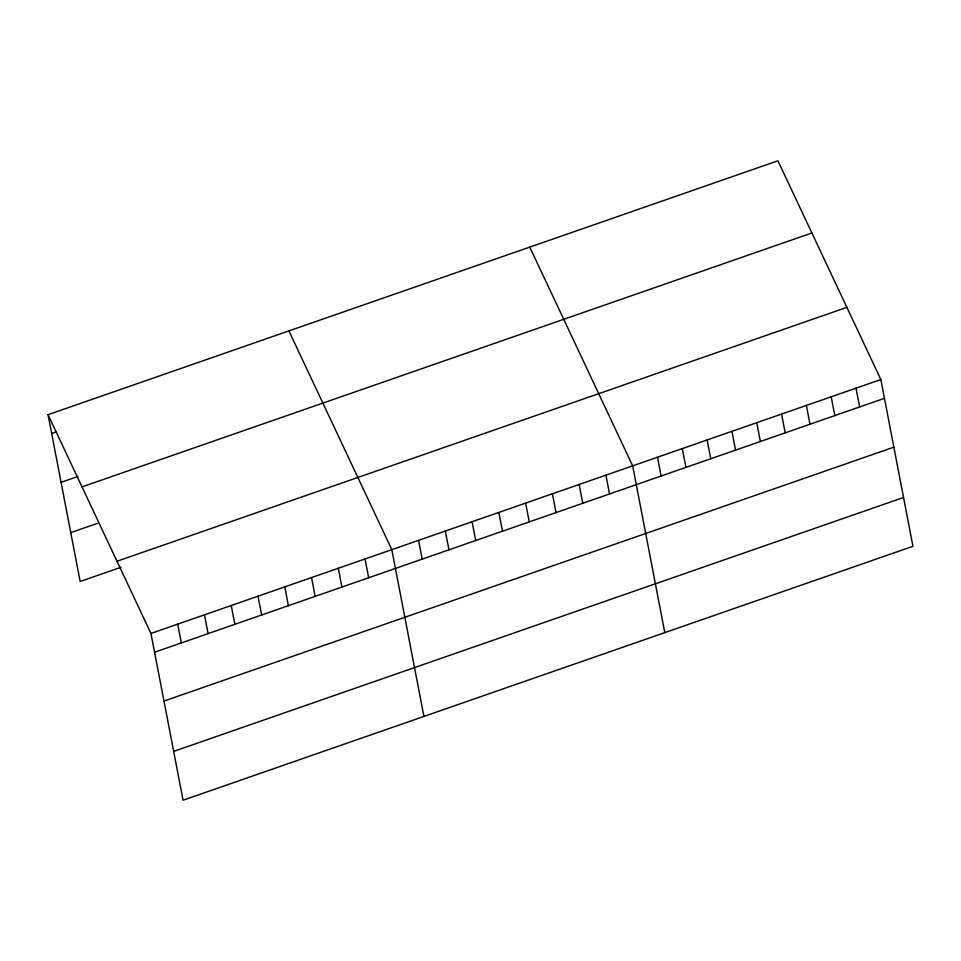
<?xml version="1.0" encoding="UTF-8"?>
<svg xmlns="http://www.w3.org/2000/svg" width="961" height="961" viewBox="0 0 961 961"><rect width="100%" height="100%" fill="white"/><g stroke="black" fill="none" stroke-linecap="round" stroke-linejoin="round"><path stroke-width="1.44" d="M48.05 414.696L777.929 160.787L880.841 379.535L912.95 546.304L183.071 800.213L150.949 633.443L48.05 414.696L80.159 581.465L121.014 567.254M51.666 433.483L55.894 432.018M61.072 482.314L77.973 476.44M82.009 486.879L811.889 232.97M70.766 532.634L97.517 523.325M116.99 561.26L846.881 307.352M150.949 633.443L880.841 379.535M154.577 652.231L884.456 398.322M163.971 701.074L893.862 447.165M173.665 751.382L903.544 497.474M529.775 247.121L632.674 465.869L664.796 632.638M288.913 330.908L391.812 549.656L423.933 716.425M856.023 388.172L859.639 406.959M831.205 396.809L834.821 415.596M806.387 405.434L810.003 424.221M781.569 414.071L785.185 432.858M756.751 422.696L760.379 441.495M731.946 431.333L735.561 450.12M707.128 439.97L710.744 458.757M682.31 448.595L685.926 467.394M657.492 457.232L661.108 476.019M605.91 475.178L609.526 493.966M579.147 484.488L582.774 503.276M552.395 493.798L556.011 512.585M525.631 503.108L529.247 521.895M498.867 512.417L502.483 531.205M472.103 521.727L475.719 540.514M445.339 531.037L448.955 549.824M418.576 540.346L422.191 559.134M365.048 558.966L368.676 577.753M338.296 568.275L341.912 587.063M311.532 577.585L315.148 596.373M284.768 586.895L288.384 605.682M258.004 596.204L261.62 614.992M231.241 605.514L234.856 624.302M204.477 614.824L208.093 633.611M177.713 624.133L181.329 642.921"/></g></svg>
